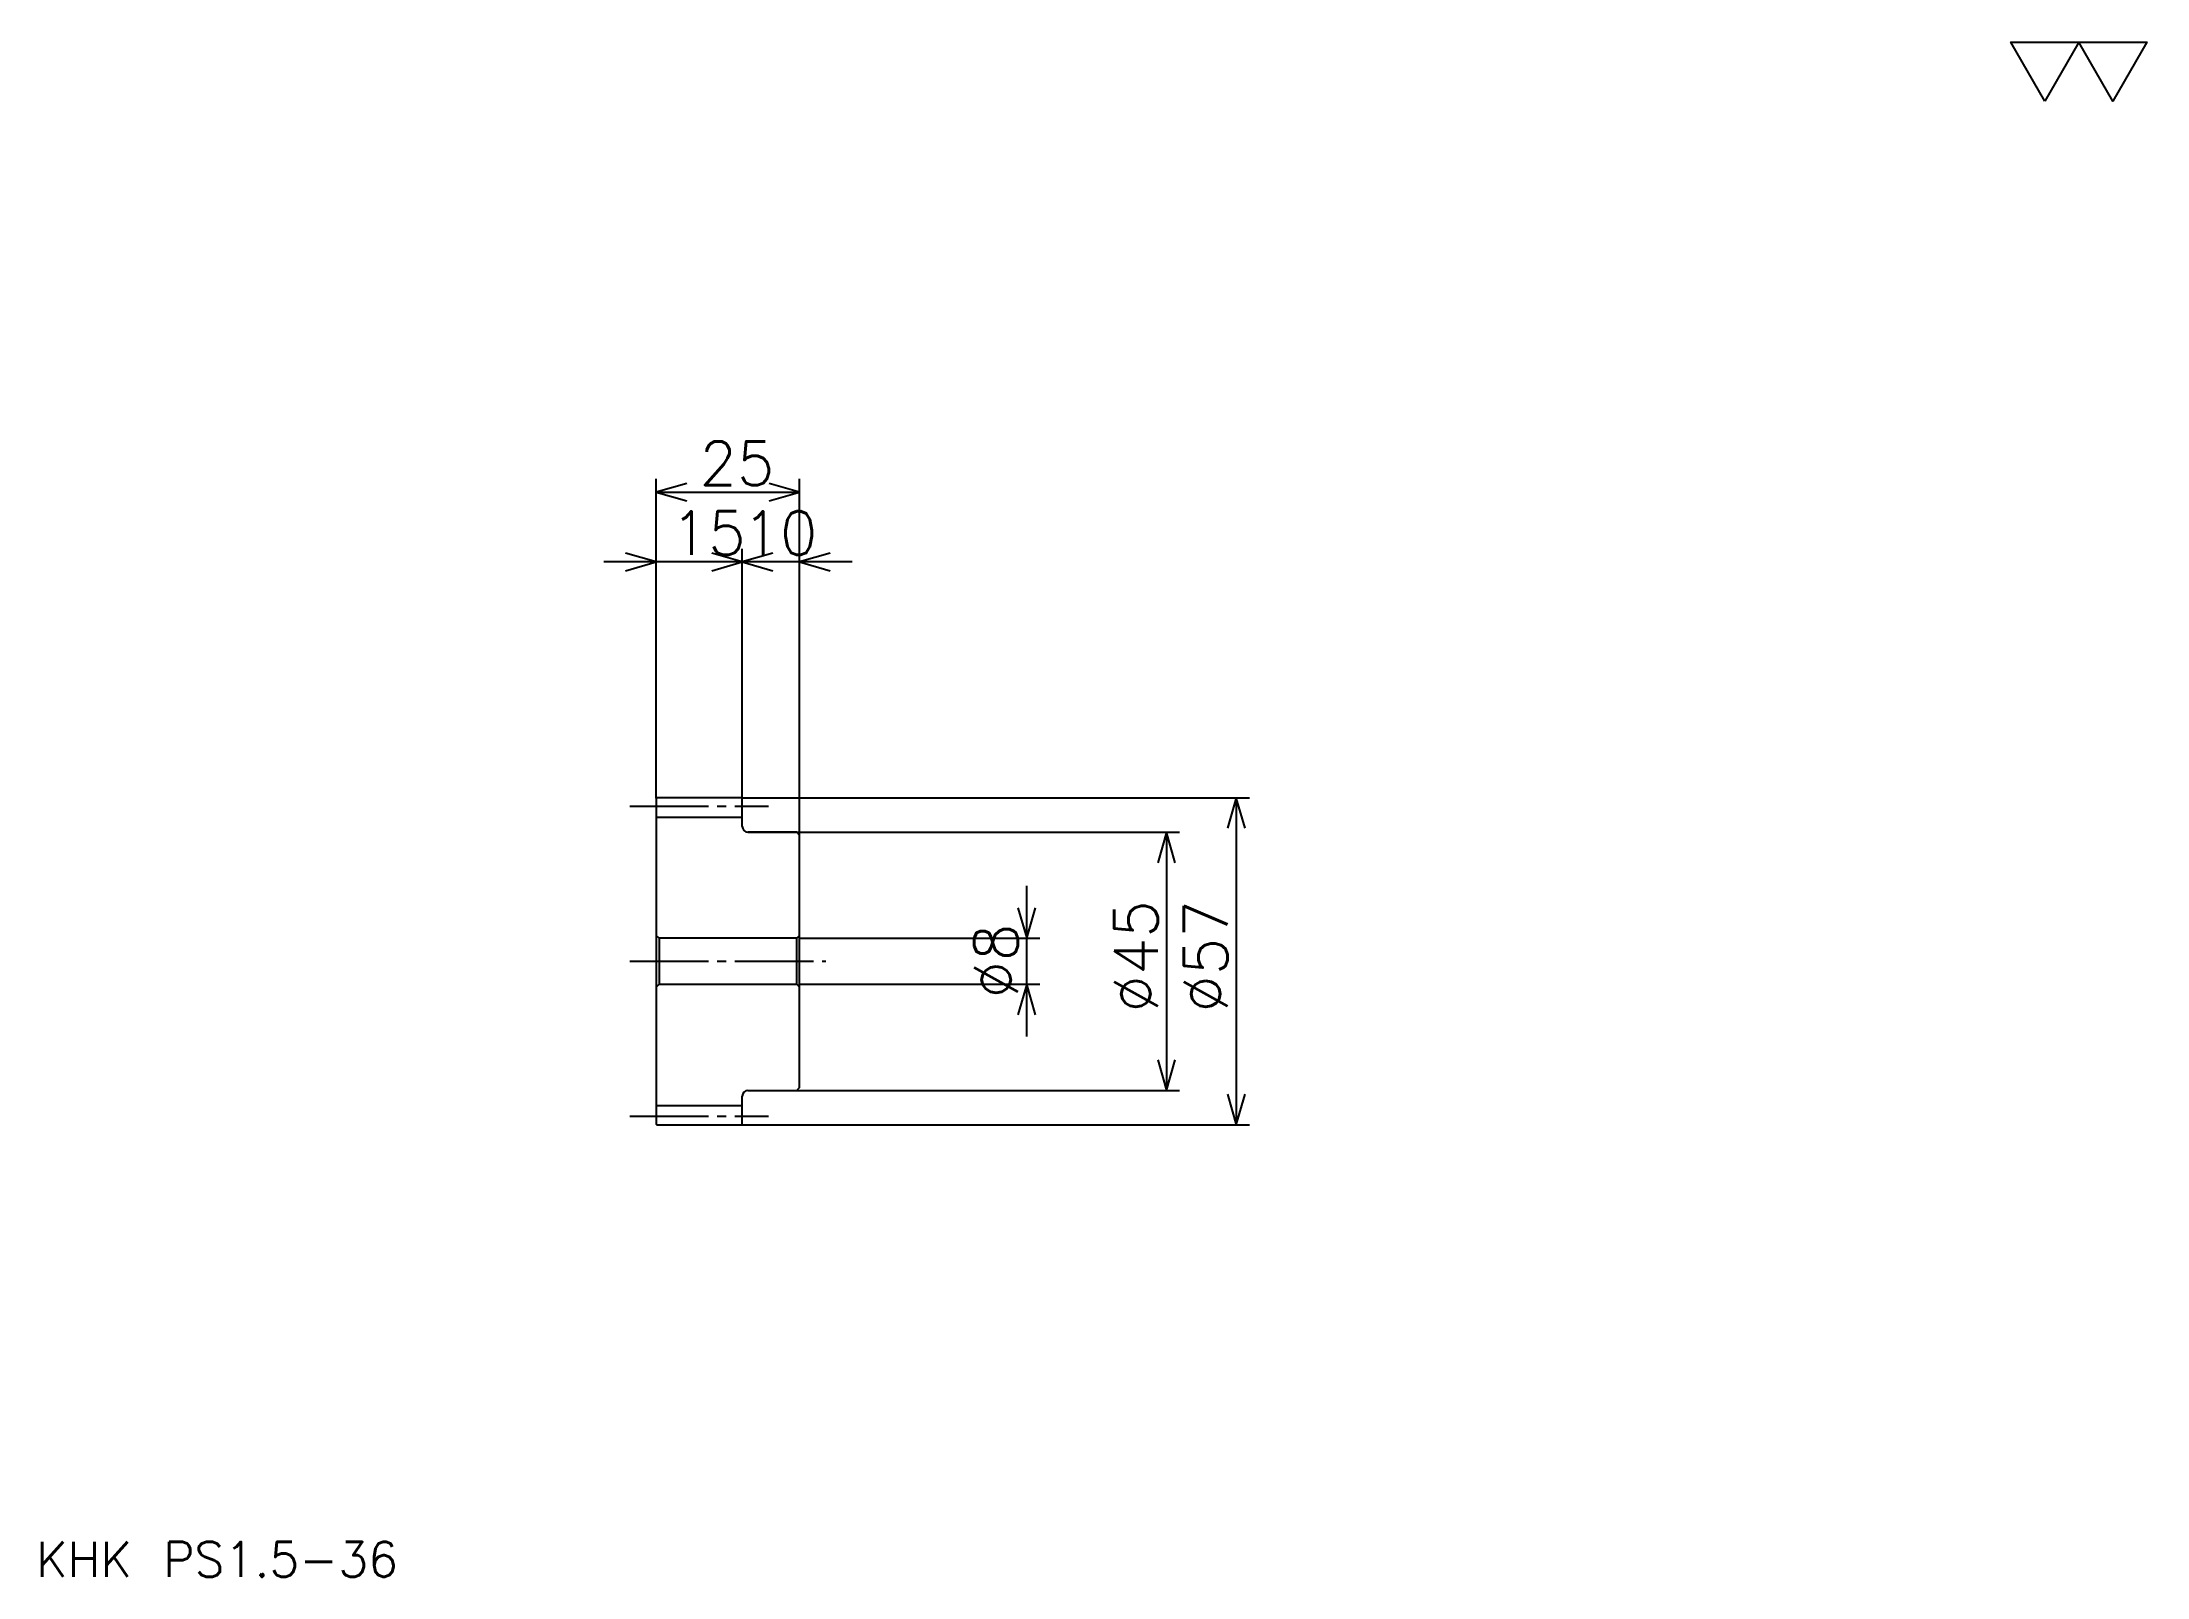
# Model space of a CAD drawing. Extents: x 16 to 383, y 17 to 284.
import ezdxf

# ---------------------------------------------------------------- set-up
doc = ezdxf.new("R2010")
doc.units = 0
doc.linetypes.add('DASHDOT', pattern=[18.260869, 13.695652, -1.521739, 1.521739, -1.521739])
doc.layers.get('0').update_dxf_attribs({"linetype": 'CONTINUOUS'})
doc.layers.add('DASHDOT', color=6, linetype='DASHDOT')
doc.styles.add('KANJI', font='TXT', dxfattribs={"bigfont": 'BIGFONT'})

msp = doc.modelspace()

# ---------------------------------------------------------------- linework, layer by layer
at = {"color": 5}
for p, q in [((123.260864, 152.521744), (123.260864, 208.065216)), ((123.260864, 205.782608), (148.260864, 205.782608)), ((148.260864, 152.521744), (148.260864, 208.065216)), ((138.260864, 152.521744), (138.260864, 195.891312)), ((147.391296, 193.608704), (114.130432, 193.608704)), ((157.391296, 193.608704), (129.130432, 193.608704)), ((123.260864, 152.421738), (123.260864, 152.521744)), ((138.160858, 152.521744), (148.260864, 152.521744)), ((138.260864, 152.421738), (138.260864, 152.521744)), ((148.260864, 152.521744), (226.630432, 152.521744)), ((148.260864, 146.021744), (148.260864, 152.521744)), ((224.347824, 152.521744), (224.347824, 95.521744)), ((139.260864, 146.521744), (148.260864, 146.521744)), ((148.260864, 146.521744), (214.456512, 146.521744)), ((212.173904, 146.521744), (212.173904, 101.521744)), ((187.82608, 110.891312), (187.82608, 137.152176)), ((148.260864, 128.021744), (190.108688, 128.021744)), ((148.260864, 120.021744), (190.108688, 120.021744)), ((139.260864, 101.521744), (148.260864, 101.521744)), ((148.260864, 101.521744), (214.456512, 101.521744)), ((138.160858, 95.521744), (148.260864, 95.521744)), ((148.260864, 95.521744), (226.630432, 95.521744))]:
    msp.add_line(p, q, dxfattribs=at)
at = {"color": 4}
for p, q in [((123.260864, 149.146744), (138.260864, 149.146744)), ((147.760864, 128.021744), (148.260864, 128.521744)), ((123.760864, 128.021744), (123.760864, 120.021744)), ((147.760864, 120.021744), (148.260864, 119.521744)), ((123.260864, 98.896744), (138.260864, 98.896744))]:
    msp.add_line(p, q, dxfattribs=at)
at = {"color": 7}
msp.add_lwpolyline([(365.217377, 273.913055), (359.282593, 284.200012), (383.021729, 284.200012), (377.086945, 273.913055), (371.152161, 284.200012), (365.217377, 273.913055)], dxfattribs=at)
at = {"color": 5}
for points in [[(128.586945, 207.304352), (123.260864, 205.782608), (128.586945, 204.260864)], [(142.934784, 204.260864), (148.260864, 205.782608), (142.934784, 207.304352)], [(117.934776, 192.086975), (123.260864, 193.608704), (117.934776, 195.130432)], [(132.934784, 192.086975), (138.260864, 193.608704), (132.934784, 195.130432)], [(143.586945, 195.130432), (138.260864, 193.608704), (143.586945, 192.086975)], [(153.586945, 195.130432), (148.260864, 193.608704), (153.586945, 192.086975)], [(225.869568, 147.195648), (224.347824, 152.521744), (222.82608, 147.195648)], [(213.695648, 141.195648), (212.173904, 146.521744), (210.652161, 141.195648)], [(186.304337, 133.347824), (187.82608, 128.021744), (189.347809, 133.347824)], [(189.347809, 114.695656), (187.82608, 120.021744), (186.304337, 114.695656)], [(210.652161, 106.847832), (212.173904, 101.521744), (213.695648, 106.847832)], [(222.82608, 100.847832), (224.347824, 95.521744), (225.869568, 100.847832)]]:
    msp.add_lwpolyline(points, dxfattribs=at)
at = {"color": 4}
for points in [[(138.260864, 147.521744), (138.260864, 152.421738), (138.160858, 152.521744), (123.360863, 152.521744), (123.260864, 152.421738), (123.260864, 119.521744)], [(139.260864, 101.521744), (147.760864, 101.521744), (148.260864, 102.021744), (148.260864, 146.021744), (147.760864, 146.521744), (139.260864, 146.521744)], [(123.260864, 119.521744), (123.760864, 120.021744), (147.760864, 120.021744), (147.760864, 128.021744), (123.760864, 128.021744), (123.260864, 128.521744)], [(123.260864, 119.521744), (123.260864, 95.621742), (123.360863, 95.521744), (138.160858, 95.521744), (138.260864, 95.621742), (138.260864, 100.521744)]]:
    msp.add_lwpolyline(points, dxfattribs=at)
for centre, start, end in [((139.260864, 147.521744), 180, 270), ((139.260864, 100.521744), 90, 180)]:
    msp.add_arc(centre, 1, start, end, dxfattribs=at)
at = {"layer": 'DASHDOT', "color": 7}
for p, q in [((118.695648, 151.021744), (142.82608, 151.021744)), ((118.695648, 124.021744), (152.82608, 124.021744)), ((118.695648, 97.021744), (142.82608, 97.021744))]:
    msp.add_line(p, q, dxfattribs=at)

# ---------------------------------------------------------------- texts
at = {"color": 7, "style": 'KANJI'}
for s, height, p in [('25', 7.608696, (130.815216, 207)), ('15', 7.608696, (125.815208, 194.826096)), ('10', 7.608696, (138.315216, 194.826096)), ('KHK PS1.5-36', 6.086957, (15.217391, 16.73913))]:
    msp.add_text(s, height=height, dxfattribs=at).set_placement(p)
for s, p in [('%%c45', (210.652161, 115.081528)), ('%%c57', (222.82608, 115.081528)), ('%%c8', (186.304337, 117.554352))]:
    msp.add_text(s, height=7.608696, rotation=90, dxfattribs=at).set_placement(p)

doc.saveas('drawing.dxf')
